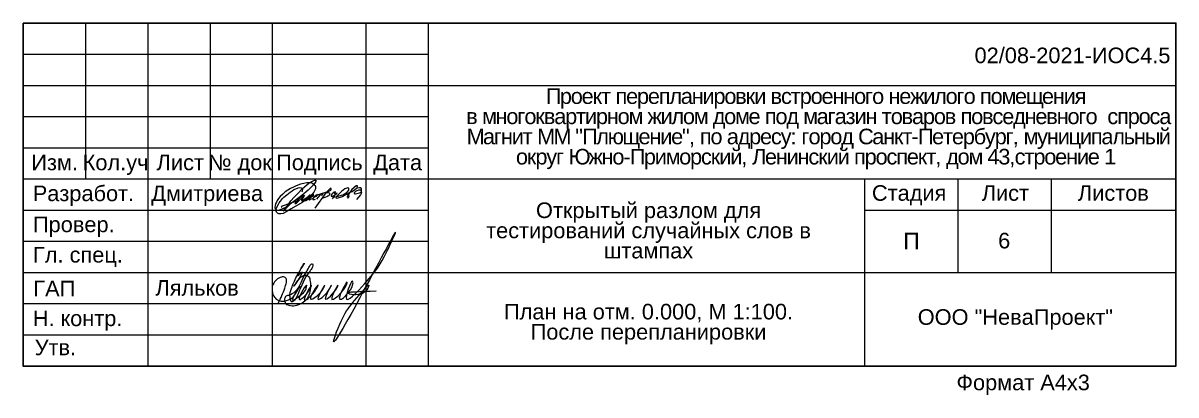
# Model space of a CAD drawing. Header units: metres. Extents: x -77.5 to 9.2, y -177.4 to -90.8.
# Drawn here: x -33.46 to -14.96, y -177.45 to -171.49 of the extents above; entities that cross this region are included whole.
import ezdxf
from ezdxf.enums import TextEntityAlignment as Align

# ---------------------------------------------------------------- set-up
doc = ezdxf.new("R2010")
doc.units = ezdxf.units.M
doc.header["$MEASUREMENT"] = 0
doc.layers.add('Level 1', color=7, linetype='Continuous', lineweight=0)
doc.layers.add('Level 63', color=7, linetype='Continuous', lineweight=0)
doc.layers.add('YOLO_STAMP', color=1, linetype='Continuous')
doc.styles.add('GOST 2.304', font='CS_Gost2304.shx')
doc.styles.add('Style-Arial', font='arial.ttf')

msp = doc.modelspace()

# ---------------------------------------------------------------- linework, layer by layer
at = {"color": 5, "linetype": 'Continuous', "lineweight": 20}
for p, q in [((-29.00711495, -174.068281), (-29.07527059, -174.09808497)), ((-28.9511307, -174.05611619), (-29.00711495, -174.068281)), ((-28.90548993, -174.04760095), (-28.9511307, -174.05611619)), ((-28.9368175, -174.1058017), (-28.86964622, -174.05423053)), ((-28.86167707, -174.04638486), (-28.90548993, -174.04760095)), ((-28.7896964, -174.07237695), (-28.88114199, -174.16621732)), ((-28.86964622, -174.05423053), (-28.82261676, -174.02423871)), ((-28.83368366, -174.05003378), (-28.86167707, -174.04638486)), ((-28.81056034, -174.05915772), (-28.83368366, -174.05003378)), ((-28.82261676, -174.02423871), (-28.79213404, -174.00961424)), ((-28.77935421, -174.08533961), (-28.81056034, -174.05915772)), ((-28.79213404, -174.00961424), (-28.77445439, -174.0035207)), ((-28.75982341, -174.02789483), (-28.7896964, -174.07237695)), ((-28.77445439, -174.0035207), (-28.76652917, -174.0035207)), ((-28.76652917, -174.0035207), (-28.75799421, -174.00656747)), ((-28.75494684, -174.01327035), (-28.75982341, -174.02789483)), ((-28.75799421, -174.00656747), (-28.75494684, -174.01327035)), ((-29.33109063, -174.26675469), (-29.35786587, -174.30142433)), ((-29.29153684, -174.23147701), (-29.33109063, -174.26675469)), ((-29.25076489, -174.1937665), (-29.29153684, -174.23147701)), ((-29.2709726, -174.27944638), (-29.22747752, -174.2393482)), ((-29.16678852, -174.14024095), (-29.25076489, -174.1937665)), ((-29.22747752, -174.2393482), (-29.17324238, -174.19830359)), ((-29.17324238, -174.19830359), (-29.1414756, -174.17507094)), ((-29.10691335, -174.11085782), (-29.16678852, -174.14024095)), ((-29.1414756, -174.17507094), (-29.11048519, -174.15609787)), ((-29.11048519, -174.15609787), (-29.08065483, -174.1417712)), ((-29.07527059, -174.09808497), (-29.10691335, -174.11085782)), ((-29.10523271, -174.27608218), (-29.0448757, -174.21186186)), ((-28.98173356, -174.25335481), (-29.09146853, -174.33378876)), ((-29.08065483, -174.1417712), (-29.04578901, -174.12783135)), ((-29.04578901, -174.12783135), (-29.01440977, -174.12279748)), ((-29.0448757, -174.21186186), (-28.9767304, -174.14472241)), ((-29.01440977, -174.12279748), (-28.99581553, -174.12705706)), ((-28.95542853, -174.25360615), (-29.00465664, -174.27852024)), ((-28.99581553, -174.12705706), (-28.97605866, -174.15067653)), ((-28.97799508, -174.18358945), (-28.98690595, -174.19985283)), ((-28.88114199, -174.16621732), (-28.98173356, -174.25335481)), ((-28.94049656, -174.24734768), (-28.97858414, -174.30702959)), ((-28.97605866, -174.15067653), (-28.97799508, -174.18358945)), ((-28.97760108, -174.33011694), (-28.85083495, -174.24467333)), ((-28.9767304, -174.14472241), (-28.9368175, -174.1058017)), ((-28.9734996, -174.2766516), (-28.95542853, -174.25360615)), ((-28.95597755, -174.25250525), (-28.94270813, -174.24489128)), ((-28.94270813, -174.24489128), (-28.94049656, -174.24734768)), ((-28.860269, -174.24428062), (-28.93692343, -174.33111311)), ((-28.91962616, -174.33229123), (-28.79540876, -174.24899509)), ((-28.83964146, -174.25403813), (-28.88741629, -174.29177809)), ((-28.80169856, -174.2395655), (-28.87166918, -174.31618232)), ((-28.85122895, -174.2395655), (-28.860269, -174.24428062)), ((-28.85083495, -174.24467333), (-28.85122895, -174.2395655)), ((-28.78955559, -174.19742916), (-28.83964146, -174.25403813)), ((-28.78990567, -174.23799401), (-28.80169856, -174.2395655)), ((-28.79540876, -174.24899509), (-28.78990567, -174.23799401)), ((-28.77850549, -174.26824764), (-28.79422934, -174.27964208)), ((-28.76516244, -174.14581676), (-28.78955559, -174.19742916)), ((-28.78400858, -174.2804275), (-28.76238893, -174.26942642)), ((-28.77935421, -174.08533961), (-28.77282672, -174.09054235)), ((-28.76356835, -174.2533175), (-28.77850549, -174.26824764)), ((-28.5984692, -174.21031655), (-28.77374648, -174.45571436)), ((-28.77282672, -174.09054235), (-28.76636382, -174.10601311)), ((-28.76636382, -174.10601311), (-28.76350893, -174.12313586)), ((-28.76350893, -174.12313586), (-28.76516244, -174.14581676)), ((-28.74273412, -174.23838672), (-28.76356835, -174.2533175)), ((-28.76238893, -174.26942642), (-28.7478445, -174.25921075)), ((-28.7478445, -174.25921075), (-28.73683832, -174.25017387)), ((-28.74378306, -174.31050899), (-28.69635315, -174.25203924)), ((-28.7352649, -174.23720794), (-28.74273412, -174.23838672)), ((-28.73683832, -174.25017387), (-28.7352649, -174.23720794)), ((-28.73079009, -174.23983843), (-28.55199909, -174.18315616)), ((-28.69635315, -174.25203924), (-28.67935687, -174.23189132)), ((-28.67935687, -174.23189132), (-28.66868527, -174.22399002)), ((-28.65998883, -174.24453326), (-28.66908056, -174.25519989)), ((-28.66868527, -174.22399002), (-28.65880296, -174.22240936)), ((-28.65485132, -174.22991599), (-28.65998883, -174.24453326)), ((-28.65880296, -174.22240936), (-28.65485132, -174.22636001)), ((-28.65485132, -174.22636001), (-28.65485132, -174.22991599)), ((-28.60742012, -174.27653314), (-28.58370516, -174.26823716)), ((-28.57501002, -174.20660676), (-28.60544495, -174.21411339)), ((-28.53388411, -174.14300627), (-28.5984692, -174.21031655)), ((-28.58370516, -174.26823716), (-28.56631488, -174.25796521)), ((-28.5544574, -174.20660676), (-28.57501002, -174.20660676)), ((-28.56631488, -174.25796521), (-28.55010918, -174.24887924)), ((-28.54180804, -174.21174274), (-28.5544574, -174.20660676)), ((-28.55199909, -174.18315616), (-28.52955269, -174.17056003)), ((-28.55010918, -174.24887924), (-28.53667053, -174.23465664)), ((-28.53627524, -174.21885404), (-28.54180804, -174.21174274)), ((-28.53667053, -174.23465664), (-28.53627524, -174.21885404)), ((-28.52285726, -174.13513377), (-28.53388411, -174.14300627)), ((-28.52955269, -174.17056003), (-28.52049455, -174.16465565)), ((-28.51498113, -174.1398574), (-28.52285726, -174.13513377)), ((-28.52049455, -174.16465565), (-28.51616313, -174.15206017)), ((-28.51616313, -174.15206017), (-28.51498113, -174.1398574)), ((-28.51381075, -174.24553271), (-28.51455612, -174.25968659)), ((-28.51455612, -174.25968659), (-28.51107858, -174.26216981)), ((-28.5008927, -174.22914432), (-28.51381075, -174.24553271)), ((-28.51107858, -174.26216981), (-28.50362616, -174.26216981)), ((-28.50362616, -174.26216981), (-28.48698125, -174.25943852)), ((-28.47952754, -174.20952786), (-28.5008927, -174.22914432)), ((-28.45766632, -174.25223756), (-28.50014733, -174.30463079)), ((-28.48698125, -174.25943852), (-28.46934294, -174.25347917)), ((-28.46313195, -174.19587076), (-28.47952754, -174.20952786)), ((-28.46934294, -174.25347917), (-28.45269804, -174.24230464)), ((-28.46337997, -174.218964), (-28.4440029, -174.20133399)), ((-28.44325752, -174.19065624), (-28.46313195, -174.19587076)), ((-28.46138155, -174.27621832), (-28.32532476, -174.23936064)), ((-28.42387916, -174.21201109), (-28.45766632, -174.25223756)), ((-28.45269804, -174.24230464), (-28.43803992, -174.23212432)), ((-28.4440029, -174.20133399), (-28.44325752, -174.19065624)), ((-28.43803992, -174.23212432), (-28.42512187, -174.22095045)), ((-28.34694054, -174.18725146), (-28.43404308, -174.27304065)), ((-28.42512187, -174.22095045), (-28.41990427, -174.21300399)), ((-28.41990427, -174.21300399), (-28.42387916, -174.21201109)), ((-28.40161877, -174.29083428), (-28.32977503, -174.2654149)), ((-28.29226359, -174.14276803), (-28.34694054, -174.18725146)), ((-28.32977503, -174.2654149), (-28.20961261, -174.19996082)), ((-28.32532476, -174.23936064), (-28.25475345, -174.19805422)), ((-28.24585162, -174.12560993), (-28.29226359, -174.14276803)), ((-28.24116495, -174.23985349), (-28.25892469, -174.27847181)), ((-28.2557391, -174.23668563), (-28.25812764, -174.22832814)), ((-28.23702601, -174.2434507), (-28.2557391, -174.23668563)), ((-28.25475345, -174.19805422), (-28.23122968, -174.16755188)), ((-28.23250081, -174.13387121), (-28.24585162, -174.12560993)), ((-28.18076531, -174.15342876), (-28.24116495, -174.23985349)), ((-28.22547985, -174.26135953), (-28.23702601, -174.2434507)), ((-28.23122968, -174.16755188), (-28.23250081, -174.13387121)), ((-28.22747052, -174.28125742), (-28.22547985, -174.26135953)), ((-28.20961261, -174.19996082), (-28.17504391, -174.18520217)), ((-28.11337313, -174.09623531), (-28.18076531, -174.15342876)), ((-28.17504391, -174.18520217), (-28.09302849, -174.12546724)), ((-28.12986173, -174.19369057), (-28.14300068, -174.21080286)), ((-28.14300068, -174.21080286), (-28.14300068, -174.21916035)), ((-28.14300068, -174.21916035), (-28.13543587, -174.22393569)), ((-28.13543587, -174.22393569), (-28.12468547, -174.22393569)), ((-28.11194439, -174.18175157), (-28.12986173, -174.19369057)), ((-28.12468547, -174.22393569), (-28.10238891, -174.21876241)), ((-28.09239292, -174.09369383), (-28.11337313, -174.09623531)), ((-28.07292542, -174.16623107), (-28.11194439, -174.18175157)), ((-28.04306406, -174.23786442), (-28.1087588, -174.31347721)), ((-28.10238891, -174.21876241), (-28.07969448, -174.21199669)), ((-28.09302849, -174.12546724), (-28.08984936, -174.1064032)), ((-28.08984936, -174.1064032), (-28.09239292, -174.09369383)), ((-28.06297206, -174.12683322), (-28.08128728, -174.135588)), ((-28.07969448, -174.21199669), (-28.06137927, -174.20602752)), ((-28.04505473, -174.16662901), (-28.07292542, -174.16623107)), ((-28.03589712, -174.128425), (-28.06297206, -174.12683322)), ((-28.06137927, -174.20602752), (-28.0454526, -174.20164947)), ((-28.0454526, -174.20164947), (-28.0331107, -174.19289468)), ((-28.03271282, -174.16981257), (-28.04505473, -174.16662901)), ((-28.02594376, -174.20960902), (-28.04306406, -174.23786442)), ((-28.02673951, -174.14474139), (-28.03589712, -174.128425)), ((-28.03390645, -174.19528235), (-28.02673951, -174.20284396)), ((-28.0331107, -174.19289468), (-28.02514801, -174.18652691)), ((-28.02673951, -174.1877214), (-28.03271282, -174.16981257)), ((-28.02514801, -174.17060846), (-28.02673951, -174.14474139)), ((-28.02673951, -174.20284396), (-28.02594376, -174.20960902)), ((-28.02514801, -174.18652691), (-28.02514801, -174.17060846)), ((-29.41080792, -174.41334043), (-29.41567673, -174.44131962)), ((-29.41567673, -174.44131962), (-29.4120248, -174.46139162)), ((-29.40472222, -174.38414515), (-29.41080792, -174.41334043)), ((-29.39255213, -174.35677401), (-29.40472222, -174.38414515)), ((-29.39506211, -174.46610281), (-29.38486718, -174.43742853)), ((-29.37916515, -174.33305309), (-29.39255213, -174.35677401)), ((-29.38486718, -174.43742853), (-29.36123619, -174.39212499)), ((-29.35786587, -174.30142433), (-29.37916515, -174.33305309)), ((-29.36123619, -174.39212499), (-29.34728986, -174.36773058)), ((-29.34728986, -174.36773058), (-29.3275317, -174.33985153)), ((-29.3275317, -174.33985153), (-29.29460359, -174.30113045)), ((-29.30845562, -174.43724134), (-29.29355464, -174.41614175)), ((-29.29976306, -174.44282631), (-29.30845562, -174.43724134)), ((-29.29883942, -174.46747402), (-29.241637, -174.44071158)), ((-29.29460359, -174.30113045), (-29.2709726, -174.27944638)), ((-29.29355464, -174.41614175), (-29.01664847, -174.31995298)), ((-29.17087321, -174.39197249), (-29.28243737, -174.5022654)), ((-29.28243737, -174.5022654), (-29.24037232, -174.44133009)), ((-29.241637, -174.44071158), (-29.2045286, -174.39965715)), ((-29.2045286, -174.39965715), (-29.15974818, -174.3373827)), ((-29.09146853, -174.33378876), (-29.17087321, -174.39197249)), ((-29.15974818, -174.3373827), (-29.10523271, -174.27608218)), ((-28.98107087, -174.36220713), (-29.15303338, -174.46693732)), ((-29.09376665, -174.37319251), (-29.09474971, -174.37889791)), ((-29.09474971, -174.37889791), (-29.09230174, -174.38165145)), ((-29.04516119, -174.31277688), (-29.09376665, -174.37319251)), ((-29.09230174, -174.38165145), (-29.0878631, -174.3814983)), ((-29.0878631, -174.3814983), (-29.08174124, -174.37950988)), ((-29.08174124, -174.37950988), (-29.07255909, -174.37277951)), ((-29.07255909, -174.37277951), (-29.01642499, -174.32004723)), ((-29.00465664, -174.27852024), (-29.04516119, -174.31277688)), ((-29.01664847, -174.31995298), (-28.9734996, -174.2766516)), ((-28.98767587, -174.32225753), (-28.98939526, -174.3296254)), ((-28.98939526, -174.3296254), (-28.9866928, -174.33232723)), ((-28.97858414, -174.30702959), (-28.98767587, -174.32225753)), ((-28.9866928, -174.33232723), (-28.97760108, -174.33011694)), ((-28.88741629, -174.29177809), (-28.98107087, -174.36220713)), ((-28.93692343, -174.33111311), (-28.93377788, -174.33739907)), ((-28.93377788, -174.33739907), (-28.91962616, -174.33229123)), ((-28.87166918, -174.31618232), (-28.86931035, -174.32286164)), ((-28.86931035, -174.32286164), (-28.86380726, -174.32443313)), ((-28.86380726, -174.32443313), (-28.85594533, -174.32246893)), ((-28.85594533, -174.32246893), (-28.84258032, -174.31186056)), ((-28.84258032, -174.31186056), (-28.80720165, -174.29928734)), ((-28.80798836, -174.3036091), (-28.80838107, -174.30989571)), ((-28.80838107, -174.30989571), (-28.80641494, -174.31539625)), ((-28.80130585, -174.29260802), (-28.80798836, -174.3036091)), ((-28.80720165, -174.29928734), (-28.78400858, -174.2804275)), ((-28.80641494, -174.31539625), (-28.80248398, -174.3173611)), ((-28.80248398, -174.3173611), (-28.7914778, -174.31657503)), ((-28.79422934, -174.27964208), (-28.80130585, -174.29260802)), ((-28.7914778, -174.31657503), (-28.78243645, -174.31264598)), ((-28.78243645, -174.31264598), (-28.76514048, -174.30832422)), ((-28.66591822, -174.29312639), (-28.64299385, -174.28680509)), ((-28.64299385, -174.28680509), (-28.60742012, -174.27653314)), ((-28.43404308, -174.27304065), (-28.43722221, -174.28829215)), ((-28.43722221, -174.28829215), (-28.43022838, -174.29655343)), ((-28.43022838, -174.29655343), (-28.40161877, -174.29083428)), ((-28.25892469, -174.27847181), (-28.25056283, -174.28961427)), ((-28.25056283, -174.28961427), (-28.22747052, -174.28125742)), ((-29.4120248, -174.46139162), (-29.39863782, -174.4765973)), ((-29.39863782, -174.4765973), (-29.38464111, -174.48632928)), ((-29.39699206, -174.50082481), (-29.39506211, -174.46610281)), ((-29.39235965, -174.51818581), (-29.39699206, -174.50082481)), ((-29.37614879, -174.5370895), (-29.39235965, -174.51818581)), ((-29.38464111, -174.48632928), (-29.35786587, -174.48876211)), ((-29.35183185, -174.54519174), (-29.37614879, -174.5370895)), ((-29.35786587, -174.48876211), (-29.29883942, -174.46747402)), ((-29.32095254, -174.54519174), (-29.35183185, -174.54519174)), ((-29.28582836, -174.53824734), (-29.32095254, -174.54519174)), ((-29.23719448, -174.51317027), (-29.28582836, -174.53824734)), ((-29.15303338, -174.46693732), (-29.23719448, -174.51317027))]:
    msp.add_line(p, q, dxfattribs=at)
msp.add_spline([(-29.36058991, -175.97274667), (-29.25792451, -175.73792886), (-29.23274115, -175.6439433), (-29.23274115, -175.59073938), (-29.26396849, -175.55951205), (-29.31324876, -175.55951205), (-29.39059503, -175.60416794), (-29.44534755, -175.67395626), (-29.45979922, -175.7143446), (-29.45979922, -175.7829612), (-29.44275173, -175.8465833), (-29.39991484, -175.90728095), (-29.35065289, -175.93572235), (-29.28389027, -175.94686547), (-29.21583811, -175.92863095), (-29.157362, -175.90203482), (-29.11725496, -175.87103505), (-29.04589118, -175.74742936), (-28.97969727, -175.61136586), (-28.9259718, -175.50093808), (-28.86974237, -175.40354585), (-28.83252891, -175.35138493), (-28.81516485, -175.34673225), (-28.80847136, -175.37171269), (-28.8194834, -175.41281019), (-28.85195624, -175.45765039), (-29.04318322, -175.82608101), (-29.10395122, -175.93133427), (-29.14946553, -175.95761197), (-29.16163893, -175.93652703), (-29.16729225, -175.91542854), (-29.17478437, -175.83995785), (-29.14166073, -175.71633872), (-29.04681864, -175.50964563), (-28.94855648, -175.33945057), (-29.0456102, -175.53676339), (-28.98246777, -175.48117029), (-29.11123999, -175.70421032), (-29.01048962, -175.57368615), (-28.93631862, -175.5308635), (-28.88007276, -175.54593453), (-28.85327415, -175.60606308), (-28.84536379, -175.70298359), (-28.91614291, -175.92580358), (-29.00391014, -175.99009236), (-29.06846914, -176.01702563), (-29.16767413, -176.02077773), (-29.23645261, -175.99161663), (-29.24896748, -175.96994024), (-29.25652377, -175.91932564), (-29.24275588, -175.86794315), (-29.16704038, -175.84035887), (-29.01413801, -175.70338549), (-29.12963182, -175.93061398), (-29.07017357, -175.89628574), (-28.91593624, -175.74204841), (-28.90381718, -175.69681947), (-29.02898451, -175.91361565), (-28.89601917, -175.81263009), (-28.82766199, -175.68972037), (-28.94501672, -175.92274821), (-28.78314967, -175.79515093), (-28.72469195, -175.68972037), (-28.84789794, -175.90729824), (-28.68178705, -175.80129133), (-28.61530879, -175.68972037), (-28.72510259, -175.90957125), (-28.55522997, -175.77307641), (-28.50771886, -175.68972037), (-28.60933539, -175.90637109), (-28.41174385, -175.71432963), (-28.40687364, -175.70211391), (-28.50534188, -175.89442234), (-28.26118338, -175.66746146), (-28.25851816, -175.65751473), (-28.38260196, -175.89797619), (-28.16353162, -175.66736936), (-28.16353162, -175.6384243), (-28.27274051, -175.88626121), (-27.97248567, -175.66140466), (-27.62842689, -175.16832744), (-27.4934719, -174.87780707), (-28.47097188, -176.57088669), (-28.28785932, -176.13890606), (-28.06312422, -175.84831422), (-27.90998217, -175.69517217), (-27.96559964, -175.79150445), (-28.23566493, -175.82387424), (-27.79296578, -175.78131027)], degree=3, dxfattribs=at)
at = {"layer": 'Level 63', "color": 7, "linetype": 'Continuous', "lineweight": 0}
for p, q in [((-33.45775154, -171.48575835), (-14.95775154, -171.48575835)), ((-33.45775154, -171.48575835), (-33.45775154, -176.98575835)), ((-14.95775154, -171.48575835), (-14.95775154, -176.98575835)), ((-33.45775154, -171.98575835), (-26.95775154, -171.98575835)), ((-33.45775154, -172.48575835), (-26.95775154, -172.48575835)), ((-33.45775154, -172.98575835), (-26.95775154, -172.98575835)), ((-33.45775154, -174.48575835), (-26.95775154, -174.48575835)), ((-33.45775154, -174.98575835), (-26.95775154, -174.98575835)), ((-33.45775154, -175.48575835), (-26.95775154, -175.48575835)), ((-33.45775154, -175.98575835), (-26.95775154, -175.98575835)), ((-33.45775154, -176.48575835), (-26.95775154, -176.48575835))]:
    msp.add_line(p, q, dxfattribs=at)
at = {"layer": 'Level 63', "color": 7, "linetype": 'Continuous', "lineweight": 13}
for p, q in [((-32.45775154, -171.48575835), (-32.45775154, -173.98575835)), ((-31.45775154, -171.48575835), (-31.45775154, -176.98575835)), ((-30.45775154, -171.48575835), (-30.45775154, -173.98575835)), ((-29.45775154, -171.48575835), (-29.45775154, -176.98575835)), ((-27.95775154, -171.48575835), (-27.95775154, -176.98575835)), ((-26.95775154, -171.48575835), (-26.95775154, -176.98575835)), ((-26.95775154, -172.48575835), (-14.95775154, -172.48575835)), ((-33.45775154, -173.48575835), (-26.95775154, -173.48575835)), ((-33.45775154, -173.98575835), (-26.95775154, -173.98575835)), ((-26.95775154, -173.98575835), (-14.95775154, -173.98575835)), ((-19.95775154, -173.98575835), (-19.95775154, -176.98575835)), ((-18.45775154, -173.98575835), (-18.45775154, -175.48575835)), ((-16.95775154, -173.98575835), (-16.95775154, -175.48575835)), ((-19.95775154, -174.48575835), (-14.95775154, -174.48575835)), ((-26.95775154, -175.48575835), (-14.95775154, -175.48575835)), ((-33.45775154, -176.98575835), (-14.95775154, -176.98575835))]:
    msp.add_line(p, q, dxfattribs=at)
at = {"layer": 'YOLO_STAMP'}
msp.add_lwpolyline([(-33.45775154, -171.48575835), (-14.95775154, -171.48575835), (-14.95775154, -176.98575835), (-33.45775154, -176.98575835)], close=True, dxfattribs=at)

# ---------------------------------------------------------------- texts
at = {"color": 7, "linetype": 'Continuous', "lineweight": 13, "style": 'Style-Arial'}
for s, height, p in [('02/08-2021-ИОС4.5', 0.25, (-16.61776396, -171.87894378)), ('П', 0.2625, (-19.20149602, -174.84968235))]:
    msp.add_text(s, height=height, dxfattribs=at).set_placement(p, align=Align.TOP_CENTER)
at = {"color": 7, "lineweight": 13, "style": 'Style-Arial'}
msp.add_text('Ляльков', height=0.25, dxfattribs=at).set_placement((-31.33308926, -175.6075845), align=Align.TOP_LEFT)
at = {"color": 7, "linetype": 'Continuous', "lineweight": 13, "char_height": 0.25, "line_spacing_factor": 0.776524, "style": 'Style-Arial'}
for s, insert, width, attachment_point in [('{\\T0.9;Проект перепланировки встроенного нежилого помещения\\P в многоквартирном жилом доме под магазин товаров повседневного  спроса \\P Магнит ММ "Плющение", по адресу: город Санкт-Петербург, муниципальный \\Pокруг Южно-Приморский, Ленинский проспект, дом 43,строение 1}', (-20.74204746, -172.53268933), 13.7464597137, 2), ('Открытый разлом для тестирований случайных слов в штампах', (-23.42066595, -174.81325075), 5.4295198503, 5)]:
    msp.add_mtext(s, dxfattribs=dict(at, insert=insert, width=width, attachment_point=attachment_point))
at = {"color": 7, "linetype": 'Continuous', "lineweight": 0, "insert": (-17.71382755, -174.97638106), "char_height": 0.25, "width": 0.099886293, "attachment_point": 5, "line_spacing_factor": 0.72, "style": 'GOST 2.304'}
msp.add_mtext('{\\fArial|b0|i0|c204|p39;6}', dxfattribs=at)
at = {"color": 7, "linetype": 'Continuous', "lineweight": 13, "insert": (-23.42066595, -176.31325075), "char_height": 0.25, "attachment_point": 5, "line_spacing_factor": 0.776524, "style": 'Style-Arial'}
msp.add_mtext('План на отм. 0.000, М 1:100.\\PПосле перепланировки', dxfattribs=at)
at = {"color": 7, "linetype": 'Continuous', "lineweight": 0, "insert": (-17.40962535, -177.28684917), "char_height": 0.25, "attachment_point": 5, "line_spacing_factor": 1.214483, "style": 'Style-Arial'}
msp.add_mtext('Формат А4х3', dxfattribs=at)
at = {"layer": 'Level 1', "color": 7, "linetype": 'Continuous', "lineweight": 0, "style": 'Style-Arial'}
msp.add_text('Дмитриева', height=0.25, dxfattribs=at).set_placement((-30.50262656, -174.21686036), align=Align.MIDDLE_CENTER)
at = {"layer": 'Level 63', "color": 7, "linetype": 'Continuous', "lineweight": 0, "style": 'Style-Arial'}
for s, p in [('Изм.', (-32.9507037, -173.72074835)), ('Кол.уч', (-31.97338357, -173.72074835)), ('Лист', (-30.93498589, -173.72074835)), ('№ док', (-29.97608459, -173.72074835)), ('Подпись', (-28.70208526, -173.72074835)), ('Дата', (-27.44660815, -173.72074835)), ('Разработ.', (-32.48880552, -174.21671066)), ('Стадия', (-19.23930679, -174.21074835)), ('Лист', (-17.69498589, -174.21074835)), ('Листов', (-15.96149484, -174.21074835)), ('Провер.', (-32.64344268, -174.71444173)), ('Гл. спец.', (-32.57716961, -175.20167153)), ('ГАП', (-32.95655803, -175.74317501)), ('Н. контр.', (-32.58227051, -176.22074835)), ('Утв.', (-32.93821829, -176.68755825))]:
    msp.add_text(s, height=0.25, dxfattribs=at).set_placement(p, align=Align.MIDDLE_CENTER)
at = {"layer": 'Level 63', "color": 7, "linetype": 'Continuous', "lineweight": 0, "insert": (-17.53480716, -176.23792618), "char_height": 0.25, "attachment_point": 5, "line_spacing_factor": 0.6, "style": 'GOST 2.304'}
msp.add_mtext('\\fArial|b0|i0|c204204|p39;ООО "НеваПроект"', dxfattribs=at)

doc.saveas('drawing.dxf')
